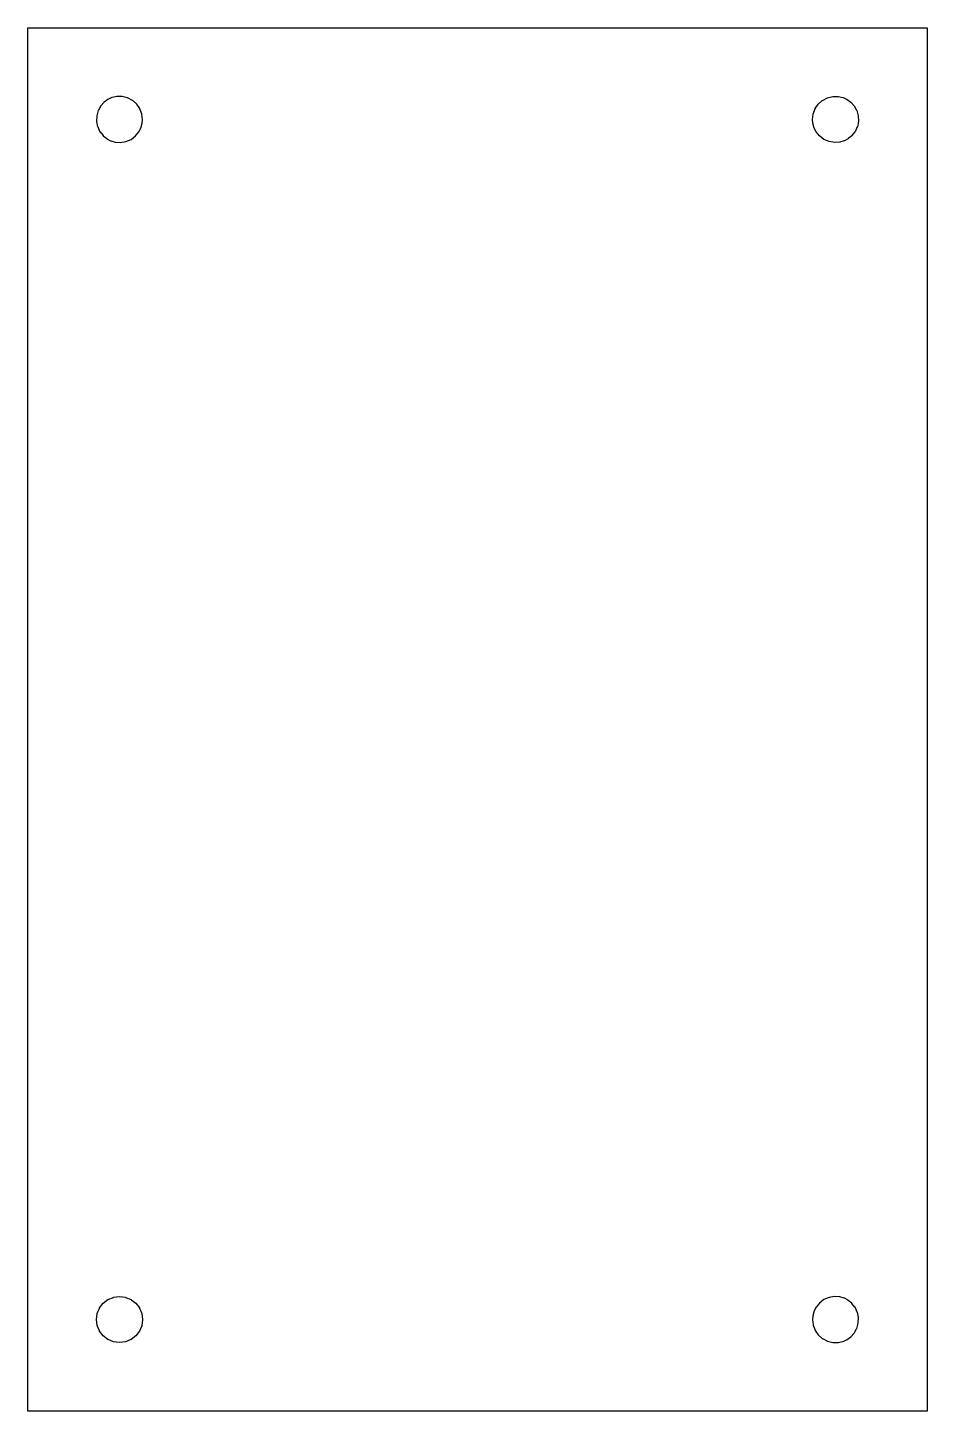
# Model space of a CAD drawing. Header units: millimetres. Extents: x 0 to 195, y 0 to 300.
import ezdxf

# ---------------------------------------------------------------- set-up
doc = ezdxf.new("R2010")
doc.units = ezdxf.units.MM
doc.layers.add('Mesh_cs001', color=7, linetype='CONTINUOUS')

msp = doc.modelspace()

# ---------------------------------------------------------------- linework, layer by layer
at = {"layer": 'Mesh_cs001'}
for p, q in [((0, 291.631, 5.1), (0, 300.074, 5.1)), ((0, 300.074, 5.1), (8.4433, 300.074, 5.1)), ((8.4433, 300.074, 5.1), (14.11, 300.074, 5.1)), ((14.11, 300.074, 5.1), (98.61, 300.074, 5.1)), ((98.61, 300.074, 5.1), (141.682, 300.074, 5.1)), ((141.682, 300.074, 5.1), (157.909, 300.074, 5.1)), ((157.909, 300.074, 5.1), (180.89, 300.074, 5.1)), ((180.89, 300.074, 5.1), (186.557, 300.074, 5.1)), ((186.557, 300.074, 5.1), (195, 300.074, 5.1)), ((195, 300.074, 5.1), (195, 291.631, 5.1)), ((0, 285.964, 5.1), (0, 291.631, 5.1)), ((195, 291.631, 5.1), (195, 285.964, 5.1)), ((0, 155.932, 5.1), (0, 285.964, 5.1)), ((19.2964, 285.135, 5.1), (18.2802, 284.904, 5.1)), ((19.3206, 285.14, 5.1), (19.2964, 285.135, 5.1)), ((20.4417, 285.142, 5.1), (19.3206, 285.14, 5.1)), ((20.4677, 285.142, 5.1), (20.4417, 285.142, 5.1)), ((20.494, 285.136, 5.1), (20.4677, 285.142, 5.1)), ((21.6385, 284.862, 5.1), (20.494, 285.136, 5.1)), ((173.361, 284.862, 5.1), (174.506, 285.136, 5.1)), ((174.506, 285.136, 5.1), (174.532, 285.142, 5.1)), ((174.532, 285.142, 5.1), (174.558, 285.142, 5.1)), ((174.558, 285.142, 5.1), (175.679, 285.14, 5.1)), ((175.679, 285.14, 5.1), (175.704, 285.135, 5.1)), ((175.704, 285.135, 5.1), (176.72, 284.904, 5.1)), ((195, 285.964, 5.1), (195, 155.932, 5.1)), ((15.2954, 282.118, 5.1), (14.9668, 280.987, 5.1)), ((15.303, 282.141, 5.1), (15.2954, 282.118, 5.1)), ((15.3137, 282.16, 5.1), (15.303, 282.141, 5.1)), ((15.8708, 283.135, 5.1), (15.3137, 282.16, 5.1)), ((15.8834, 283.15, 5.1), (15.8708, 283.135, 5.1)), ((16.6034, 283.933, 5.1), (15.8834, 283.15, 5.1)), ((17.3766, 284.489, 5.1), (16.6034, 283.933, 5.1)), ((17.3945, 284.501, 5.1), (17.3766, 284.489, 5.1)), ((18.2588, 284.896, 5.1), (17.3945, 284.501, 5.1)), ((18.2802, 284.904, 5.1), (18.2588, 284.896, 5.1)), ((21.6657, 284.849, 5.1), (21.6385, 284.862, 5.1)), ((22.7313, 284.295, 5.1), (21.6657, 284.849, 5.1)), ((22.7564, 284.274, 5.1), (22.7313, 284.295, 5.1)), ((23.6465, 283.485, 5.1), (22.7564, 284.274, 5.1)), ((23.6646, 283.46, 5.1), (23.6465, 283.485, 5.1)), ((24.3159, 282.519, 5.1), (23.6646, 283.46, 5.1)), ((24.3273, 282.49, 5.1), (24.3159, 282.519, 5.1)), ((24.7517, 281.383, 5.1), (24.3273, 282.49, 5.1)), ((170.248, 281.383, 5.1), (170.673, 282.49, 5.1)), ((170.673, 282.49, 5.1), (170.684, 282.519, 5.1)), ((170.684, 282.519, 5.1), (171.335, 283.46, 5.1)), ((171.335, 283.46, 5.1), (171.353, 283.485, 5.1)), ((171.353, 283.485, 5.1), (172.244, 284.274, 5.1)), ((172.244, 284.274, 5.1), (172.269, 284.295, 5.1)), ((172.269, 284.295, 5.1), (173.334, 284.849, 5.1)), ((173.334, 284.849, 5.1), (173.361, 284.862, 5.1)), ((176.72, 284.904, 5.1), (176.741, 284.896, 5.1)), ((176.741, 284.896, 5.1), (177.606, 284.501, 5.1)), ((177.606, 284.501, 5.1), (177.623, 284.489, 5.1)), ((177.623, 284.489, 5.1), (178.397, 283.933, 5.1)), ((178.397, 283.933, 5.1), (178.411, 283.92, 5.1)), ((178.411, 283.92, 5.1), (179.117, 283.15, 5.1)), ((179.117, 283.15, 5.1), (179.129, 283.135, 5.1)), ((179.129, 283.135, 5.1), (179.686, 282.16, 5.1)), ((179.686, 282.16, 5.1), (179.697, 282.141, 5.1)), ((179.697, 282.141, 5.1), (179.705, 282.118, 5.1)), ((179.705, 282.118, 5.1), (180.033, 280.987, 5.1)), ((14.9636, 280.962, 5.1), (14.9178, 279.762, 5.1)), ((14.9178, 279.762, 5.1), (14.9199, 279.735, 5.1)), ((14.9199, 279.735, 5.1), (15.1649, 278.572, 5.1)), ((14.9668, 280.987, 5.1), (14.9636, 280.962, 5.1)), ((24.6273, 278.547, 5.1), (24.8339, 279.366, 5.1)), ((24.7555, 281.352, 5.1), (24.7517, 281.383, 5.1)), ((24.9, 280.174, 5.1), (24.7555, 281.352, 5.1)), ((24.8339, 279.366, 5.1), (24.8375, 279.396, 5.1)), ((24.8375, 279.396, 5.1), (24.9, 280.174, 5.1)), ((170.1, 280.174, 5.1), (170.245, 281.352, 5.1)), ((170.163, 279.396, 5.1), (170.1, 280.174, 5.1)), ((170.166, 279.366, 5.1), (170.163, 279.396, 5.1)), ((170.373, 278.547, 5.1), (170.166, 279.366, 5.1)), ((170.245, 281.352, 5.1), (170.248, 281.383, 5.1)), ((180.08, 279.735, 5.1), (179.835, 278.572, 5.1)), ((180.033, 280.987, 5.1), (180.036, 280.962, 5.1)), ((180.036, 280.962, 5.1), (180.082, 279.762, 5.1)), ((180.082, 279.762, 5.1), (180.08, 279.735, 5.1)), ((15.1649, 278.572, 5.1), (15.1727, 278.546, 5.1)), ((15.1727, 278.546, 5.1), (15.667, 277.516, 5.1)), ((15.667, 277.516, 5.1), (15.6802, 277.492, 5.1)), ((15.6802, 277.492, 5.1), (16.3489, 276.657, 5.1)), ((16.3489, 276.657, 5.1), (16.3664, 276.637, 5.1)), ((16.3664, 276.637, 5.1), (17.1265, 276.016, 5.1)), ((22.4224, 275.858, 5.1), (23.3755, 276.582, 5.1)), ((23.3755, 276.582, 5.1), (23.3957, 276.6, 5.1)), ((23.3957, 276.6, 5.1), (24.1248, 277.504, 5.1)), ((24.1248, 277.504, 5.1), (24.1421, 277.528, 5.1)), ((24.1421, 277.528, 5.1), (24.6158, 278.517, 5.1)), ((24.6158, 278.517, 5.1), (24.6273, 278.547, 5.1)), ((170.384, 278.517, 5.1), (170.373, 278.547, 5.1)), ((170.858, 277.528, 5.1), (170.384, 278.517, 5.1)), ((170.875, 277.504, 5.1), (170.858, 277.528, 5.1)), ((171.604, 276.6, 5.1), (170.875, 277.504, 5.1)), ((171.625, 276.582, 5.1), (171.604, 276.6, 5.1)), ((172.578, 275.858, 5.1), (171.625, 276.582, 5.1)), ((178.634, 276.637, 5.1), (177.873, 276.016, 5.1)), ((178.651, 276.657, 5.1), (178.634, 276.637, 5.1)), ((179.32, 277.492, 5.1), (178.651, 276.657, 5.1)), ((179.333, 277.516, 5.1), (179.32, 277.492, 5.1)), ((179.827, 278.546, 5.1), (179.333, 277.516, 5.1)), ((179.835, 278.572, 5.1), (179.827, 278.546, 5.1)), ((17.1265, 276.016, 5.1), (17.1467, 276.001, 5.1)), ((17.1467, 276.001, 5.1), (17.9683, 275.564, 5.1)), ((17.9683, 275.564, 5.1), (17.9897, 275.554, 5.1)), ((17.9897, 275.554, 5.1), (18.9622, 275.265, 5.1)), ((18.9622, 275.265, 5.1), (18.9833, 275.259, 5.1)), ((18.9833, 275.259, 5.1), (18.9945, 275.257, 5.1)), ((18.9945, 275.257, 5.1), (20.0903, 275.179, 5.1)), ((20.0903, 275.179, 5.1), (20.101, 275.178, 5.1)), ((20.101, 275.178, 5.1), (20.1133, 275.179, 5.1)), ((20.1133, 275.179, 5.1), (20.1259, 275.181, 5.1)), ((20.1259, 275.181, 5.1), (21.2736, 275.367, 5.1)), ((21.2736, 275.367, 5.1), (21.298, 275.375, 5.1)), ((21.298, 275.375, 5.1), (22.3992, 275.845, 5.1)), ((22.3992, 275.845, 5.1), (22.4224, 275.858, 5.1)), ((172.601, 275.845, 5.1), (172.578, 275.858, 5.1)), ((173.702, 275.375, 5.1), (172.601, 275.845, 5.1)), ((173.726, 275.367, 5.1), (173.702, 275.375, 5.1)), ((174.874, 275.181, 5.1), (173.726, 275.367, 5.1)), ((174.887, 275.179, 5.1), (174.874, 275.181, 5.1)), ((174.899, 275.178, 5.1), (174.887, 275.179, 5.1)), ((174.91, 275.179, 5.1), (174.899, 275.178, 5.1)), ((176.005, 275.257, 5.1), (174.91, 275.179, 5.1)), ((176.017, 275.259, 5.1), (176.005, 275.257, 5.1)), ((176.038, 275.265, 5.1), (176.017, 275.259, 5.1)), ((177.01, 275.554, 5.1), (176.038, 275.265, 5.1)), ((177.032, 275.564, 5.1), (177.01, 275.554, 5.1)), ((177.853, 276.001, 5.1), (177.032, 275.564, 5.1)), ((177.873, 276.016, 5.1), (177.853, 276.001, 5.1)), ((0, 14.11, 5.1), (0, 155.932, 5.1)), ((195, 155.932, 5.1), (195, 14.11, 5.1)), ((16.3904, 23.4554, 5.1), (17.4, 24.2301, 5.1)), ((17.4, 24.2301, 5.1), (18.5758, 24.7171, 5.1)), ((18.5758, 24.7171, 5.1), (18.6059, 24.7296, 5.1)), ((18.6059, 24.7296, 5.1), (19.8676, 24.8957, 5.1)), ((19.8676, 24.8957, 5.1), (19.9, 24.9, 5.1)), ((19.9, 24.9, 5.1), (19.9324, 24.8957, 5.1)), ((19.9324, 24.8957, 5.1), (21.1941, 24.7296, 5.1)), ((21.1941, 24.7296, 5.1), (21.2242, 24.7171, 5.1)), ((21.2242, 24.7171, 5.1), (22.4, 24.2301, 5.1)), ((22.4, 24.2301, 5.1), (22.4259, 24.2103, 5.1)), ((22.4259, 24.2103, 5.1), (23.4355, 23.4355, 5.1)), ((172.578, 24.2165, 5.1), (171.625, 23.4926, 5.1)), ((172.601, 24.2296, 5.1), (172.578, 24.2165, 5.1)), ((173.702, 24.6996, 5.1), (172.601, 24.2296, 5.1)), ((173.726, 24.7072, 5.1), (173.702, 24.6996, 5.1)), ((174.874, 24.8934, 5.1), (173.726, 24.7072, 5.1)), ((174.887, 24.8952, 5.1), (174.874, 24.8934, 5.1)), ((174.899, 24.8959, 5.1), (174.887, 24.8952, 5.1)), ((174.91, 24.8954, 5.1), (174.899, 24.8959, 5.1)), ((176.005, 24.8167, 5.1), (174.91, 24.8954, 5.1)), ((176.017, 24.8152, 5.1), (176.005, 24.8167, 5.1)), ((176.038, 24.8096, 5.1), (176.017, 24.8152, 5.1)), ((177.01, 24.5205, 5.1), (176.038, 24.8096, 5.1)), ((177.032, 24.5104, 5.1), (177.01, 24.5205, 5.1)), ((177.853, 24.0735, 5.1), (177.032, 24.5104, 5.1)), ((177.873, 24.0585, 5.1), (177.853, 24.0735, 5.1)), ((178.634, 23.4373, 5.1), (177.873, 24.0585, 5.1)), ((14.9043, 19.9324, 5.1), (15.0704, 21.1941, 5.1)), ((15.0704, 21.1941, 5.1), (15.5574, 22.3699, 5.1)), ((15.5574, 22.3699, 5.1), (15.5699, 22.4, 5.1)), ((15.5699, 22.4, 5.1), (15.5897, 22.4259, 5.1)), ((15.5897, 22.4259, 5.1), (16.3645, 23.4355, 5.1)), ((16.3645, 23.4355, 5.1), (16.3904, 23.4554, 5.1)), ((23.4355, 23.4355, 5.1), (24.2103, 22.4259, 5.1)), ((24.2103, 22.4259, 5.1), (24.2301, 22.4, 5.1)), ((24.2301, 22.4, 5.1), (24.2426, 22.3699, 5.1)), ((24.2426, 22.3699, 5.1), (24.7296, 21.1941, 5.1)), ((24.7296, 21.1941, 5.1), (24.8957, 19.9324, 5.1)), ((170.373, 21.5271, 5.1), (170.166, 20.7079, 5.1)), ((170.384, 21.5569, 5.1), (170.373, 21.5271, 5.1)), ((170.858, 22.5462, 5.1), (170.384, 21.5569, 5.1)), ((170.875, 22.5705, 5.1), (170.858, 22.5462, 5.1)), ((171.604, 23.4746, 5.1), (170.875, 22.5705, 5.1)), ((171.625, 23.4926, 5.1), (171.604, 23.4746, 5.1)), ((178.651, 23.4175, 5.1), (178.634, 23.4373, 5.1)), ((179.32, 22.5817, 5.1), (178.651, 23.4175, 5.1)), ((179.333, 22.5581, 5.1), (179.32, 22.5817, 5.1)), ((179.827, 21.5279, 5.1), (179.333, 22.5581, 5.1)), ((179.835, 21.502, 5.1), (179.827, 21.5279, 5.1)), ((180.08, 20.3388, 5.1), (179.835, 21.502, 5.1)), ((14.9, 19.9, 5.1), (14.9043, 19.9324, 5.1)), ((15.0661, 18.6383, 5.1), (14.9, 19.9, 5.1)), ((15.0704, 18.6059, 5.1), (15.0661, 18.6383, 5.1)), ((15.5574, 17.4301, 5.1), (15.0704, 18.6059, 5.1)), ((24.7171, 18.5758, 5.1), (24.2301, 17.4, 5.1)), ((24.7296, 18.6059, 5.1), (24.7171, 18.5758, 5.1)), ((24.8957, 19.8676, 5.1), (24.7296, 18.6059, 5.1)), ((24.8957, 19.9324, 5.1), (24.9, 19.9, 5.1)), ((24.9, 19.9, 5.1), (24.8957, 19.8676, 5.1)), ((170.163, 20.6783, 5.1), (170.1, 19.9, 5.1)), ((170.1, 19.9, 5.1), (170.245, 18.7218, 5.1)), ((170.166, 20.7079, 5.1), (170.163, 20.6783, 5.1)), ((170.245, 18.7218, 5.1), (170.248, 18.6912, 5.1)), ((170.248, 18.6912, 5.1), (170.673, 17.584, 5.1)), ((179.705, 17.9559, 5.1), (180.033, 19.087, 5.1)), ((180.033, 19.087, 5.1), (180.036, 19.1121, 5.1)), ((180.036, 19.1121, 5.1), (180.082, 20.3124, 5.1)), ((180.082, 20.3124, 5.1), (180.08, 20.3388, 5.1)), ((15.5699, 17.4, 5.1), (15.5574, 17.4301, 5.1)), ((15.5897, 17.3741, 5.1), (15.5699, 17.4, 5.1)), ((16.3645, 16.3645, 5.1), (15.5897, 17.3741, 5.1)), ((17.3741, 15.5897, 5.1), (16.3645, 16.3645, 5.1)), ((17.4, 15.5699, 5.1), (17.3741, 15.5897, 5.1)), ((17.4301, 15.5574, 5.1), (17.4, 15.5699, 5.1)), ((18.6059, 15.0704, 5.1), (17.4301, 15.5574, 5.1)), ((19.8676, 14.9043, 5.1), (18.6059, 15.0704, 5.1)), ((21.1941, 15.0704, 5.1), (19.9324, 14.9043, 5.1)), ((22.3699, 15.5574, 5.1), (21.1941, 15.0704, 5.1)), ((22.4, 15.5699, 5.1), (22.3699, 15.5574, 5.1)), ((23.4096, 16.3446, 5.1), (22.4, 15.5699, 5.1)), ((23.4355, 16.3645, 5.1), (23.4096, 16.3446, 5.1)), ((24.2103, 17.3741, 5.1), (23.4355, 16.3645, 5.1)), ((24.2301, 17.4, 5.1), (24.2103, 17.3741, 5.1)), ((170.673, 17.584, 5.1), (170.684, 17.5548, 5.1)), ((170.684, 17.5548, 5.1), (171.335, 16.614, 5.1)), ((171.335, 16.614, 5.1), (171.353, 16.5889, 5.1)), ((171.353, 16.5889, 5.1), (172.244, 15.7999, 5.1)), ((172.244, 15.7999, 5.1), (172.269, 15.779, 5.1)), ((172.269, 15.779, 5.1), (173.334, 15.2249, 5.1)), ((173.334, 15.2249, 5.1), (173.361, 15.2121, 5.1)), ((173.361, 15.2121, 5.1), (174.506, 14.938, 5.1)), ((175.704, 14.9387, 5.1), (176.72, 15.1697, 5.1)), ((176.72, 15.1697, 5.1), (176.741, 15.1786, 5.1)), ((176.741, 15.1786, 5.1), (177.606, 15.5732, 5.1)), ((177.606, 15.5732, 5.1), (177.623, 15.5847, 5.1)), ((177.623, 15.5847, 5.1), (178.397, 16.141, 5.1)), ((178.397, 16.141, 5.1), (179.117, 16.9238, 5.1)), ((179.117, 16.9238, 5.1), (179.129, 16.9394, 5.1)), ((179.129, 16.9394, 5.1), (179.686, 17.9142, 5.1)), ((179.686, 17.9142, 5.1), (179.697, 17.9334, 5.1)), ((179.697, 17.9334, 5.1), (179.705, 17.9559, 5.1)), ((0, 8.4433, 5.1), (0, 14.11, 5.1)), ((19.9, 14.9, 5.1), (19.8676, 14.9043, 5.1)), ((19.9324, 14.9043, 5.1), (19.9, 14.9, 5.1)), ((174.506, 14.938, 5.1), (174.532, 14.9323, 5.1)), ((174.532, 14.9323, 5.1), (174.558, 14.9323, 5.1)), ((174.558, 14.9323, 5.1), (175.679, 14.9337, 5.1)), ((175.679, 14.9337, 5.1), (175.704, 14.9387, 5.1)), ((195, 14.11, 5.1), (195, 8.4433, 5.1)), ((0, 0, 5.1), (0, 8.4433, 5.1)), ((195, 8.4433, 5.1), (195, 0, 5.1)), ((8.4433, 0, 5.1), (0, 0, 5.1)), ((14.11, 0, 5.1), (8.4433, 0, 5.1)), ((98.61, 0, 5.1), (14.11, 0, 5.1)), ((141.682, 0, 5.1), (98.61, 0, 5.1)), ((157.909, 0, 5.1), (141.682, 0, 5.1)), ((180.89, 0, 5.1), (157.909, 0, 5.1)), ((186.557, 0, 5.1), (180.89, 0, 5.1)), ((195, 0, 5.1), (186.557, 0, 5.1))]:
    msp.add_line(p, q, dxfattribs=at)

doc.saveas('drawing.dxf')
